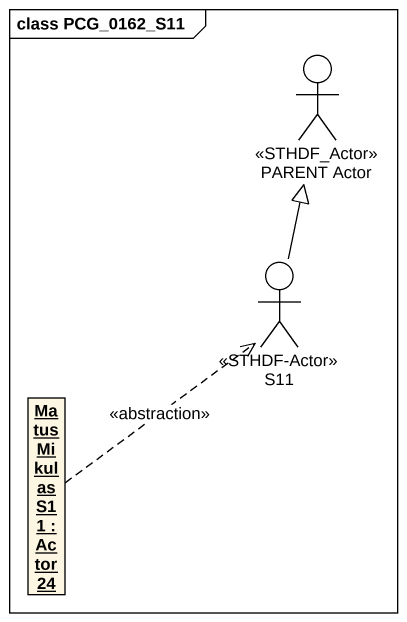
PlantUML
@startuml
mainframe class PCG_0162_S11
allowmixing
hide circle
hide empty members
actor "PARENT Actor" as PARENT_Actor <<STHDF_Actor>>
actor S11 <<STHDF-Actor>>
object "Matus Mikulas S11 : Actor24" as Matus_Mikulas_S11
S11 -up-|> PARENT_Actor
Matus_Mikulas_S11 .up.> S11 : <<abstraction>>
@enduml
